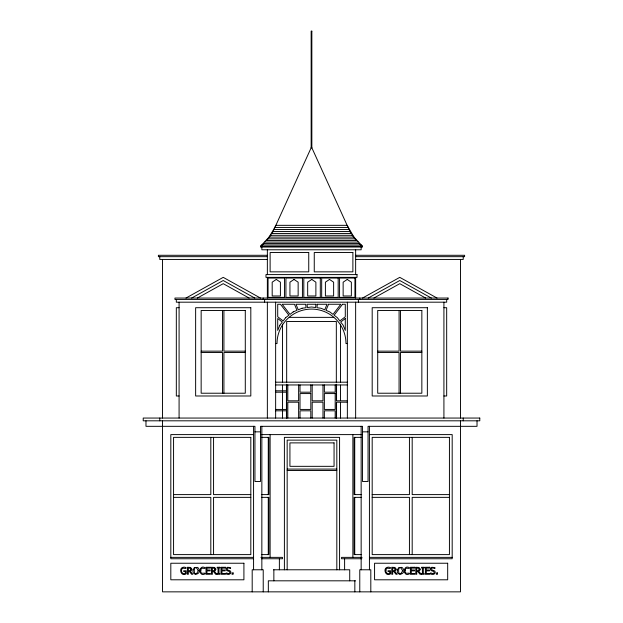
<?xml version="1.0" encoding="UTF-8"?>
<svg xmlns="http://www.w3.org/2000/svg" width="623" height="623" viewBox="0 0 623 623"><rect width="100%" height="100%" fill="white"/><g stroke="black" fill="none" stroke-linecap="round" stroke-linejoin="round"><path stroke-width="0.93" d="M272.259 233.259L311.5 147.012L350.741 233.259M274.868 227.442L275.872 225.331L347.128 225.331L353.965 237.098L362.539 246.326L362.539 247.02L260.461 247.02L260.461 246.326L269.035 237.098L274.868 227.442L348.132 227.442M266.66 240.634L271.137 234.731M264.222 243.429L260.461 246.326L362.539 246.326L358.778 243.429M185.981 298.051L223.221 277.36L260.461 298.051M191.658 298.051L223.221 280.514L254.784 298.051M197.343 298.051L223.221 283.675L249.107 298.051M362.539 298.051L399.779 277.36L437.019 298.051M368.216 298.051L399.779 280.514L431.342 298.051M373.893 298.051L399.779 283.675L425.657 298.051M273.809 229.498L349.192 229.498M272.695 231.491L350.305 231.491M271.527 233.43L351.473 233.43M270.304 235.299L352.696 235.299M269.035 237.098L353.965 237.098M267.711 238.827L355.289 238.827M266.348 240.486L356.652 240.486M264.939 242.067L358.061 242.067M263.49 243.562L359.51 243.562M261.995 244.987L361.005 244.987M267.36 255.29L158.39 255.29L158.39 256.668L267.36 256.668M355.64 255.29L464.61 255.29L464.61 256.668L355.64 256.668M267.36 259.433L159.776 259.433L159.776 256.668M355.64 259.433L463.224 259.433L463.224 256.668M179.081 307.707L176.325 307.707L176.325 395.987L179.081 395.987M443.919 307.707L446.675 307.707L446.675 395.987L443.919 395.987M289.29 317.364L333.71 317.364M275.639 343.569L277.017 343.569A34.483 34.483 0 0 1 311.5 309.086A34.483 34.483 0 0 1 345.983 343.569L347.361 343.569M201.151 351.154L222.536 351.154L222.536 310.464M245.291 351.154L223.914 351.154L223.914 310.464M377.709 351.154L399.086 351.154L399.086 310.464M421.849 351.154L400.464 351.154L400.464 310.464M201.151 352.532L222.536 352.532L222.536 393.222M245.291 352.532L223.914 352.532L223.914 393.222M377.709 352.532L399.086 352.532L399.07 393.222M421.849 352.532L400.464 352.532L400.464 393.222M275.639 382.187L347.361 382.187M275.639 384.952L347.361 384.952M275.639 390.816L286.44 390.816L286.44 384.952M275.639 392.194L286.44 392.194L286.44 409.436L275.639 409.436M347.361 400.815L336.56 400.815L336.56 384.952M347.361 402.193L336.56 402.193L336.56 418.056M275.639 410.814L286.44 410.814L286.44 418.056M254.947 431.848L260.461 431.848M362.539 431.848L368.053 431.848M253.569 434.605L170.811 434.605L170.811 558.745L253.569 558.745M260.928 434.605L362.072 434.605M369.431 434.605L452.189 434.605L452.189 558.745L369.431 558.745M261.372 437.362L268.887 437.362L268.887 494.607L261.372 494.607M361.628 437.362L354.113 437.362L354.113 494.607L361.628 494.607M287.164 469.088L336.817 469.088M287.164 470.466L336.817 470.466M173.568 494.607L210.808 494.607L210.808 437.362M250.812 494.607L213.564 494.607L213.564 437.362M372.188 494.607L409.436 494.607L409.436 437.362M449.432 494.607L412.192 494.607L412.192 437.362M173.568 497.364L210.808 497.364L210.808 554.61M250.812 497.364L213.564 497.364L213.564 554.61M261.372 497.364L268.887 497.364L268.887 554.61L261.372 554.61M361.628 497.364L354.113 497.364L354.113 554.61L361.628 554.61M372.188 497.364L409.436 497.364L409.436 554.61M449.432 497.364L412.192 497.364L412.192 554.61M170.811 557.367L253.569 557.367M260.928 557.367L282.46 557.367L282.46 558.745L261.496 558.745M362.072 557.367L341.56 557.367L341.56 558.745L361.87 558.745M369.431 557.367L452.189 557.367M273.528 569.78L349.721 569.78L349.721 580.815M355.64 580.815L268.334 580.815L268.334 591.85M351.863 234.731L356.34 240.634M477.023 420.813L477.023 426.327L368.053 426.327L368.053 481.501L362.539 481.501L362.539 426.327L260.461 426.327L260.461 481.501L254.947 481.501L254.947 426.327L145.977 426.327L145.977 420.813M463.224 418.056L463.224 420.813M460.467 259.433L460.467 418.056M460.467 420.813L460.467 591.85L162.533 591.85L162.533 420.813M446.675 299.429L446.675 302.186L176.325 302.186L176.325 299.429M443.919 302.186L443.919 418.056M370.81 591.85L370.81 569.78L359.775 569.78L359.775 591.85M369.431 426.327L369.431 569.78M361.153 246.326L361.153 249.776L261.847 249.776L261.847 246.326M361.153 426.327L361.153 569.78M359.775 298.051L359.775 299.429M358.396 299.429L358.396 302.186M355.64 249.776L355.64 274.603M355.64 277.36L355.64 298.051M355.64 302.186L355.64 418.056M354.837 580.815L354.837 591.85M354.728 437.362L354.728 494.607M354.728 497.364L354.728 554.61M352.883 434.605L352.883 557.367M347.361 302.186L347.361 418.056M344.605 558.745L344.605 569.78M340.47 324.139L340.47 382.234M340.47 385.139L340.47 400.628M340.47 402.559L340.47 418.056M339.574 569.78L339.574 437.362L284.399 437.362L284.399 569.78M336.817 569.78L336.817 440.126L287.164 440.126L287.164 569.78M336.327 382.327L336.327 321.499L286.673 321.499L286.673 382.327M336.327 384.259L336.327 400.675M336.327 402.606L336.327 418.056M335.182 384.952L335.182 392.194L324.373 392.194L324.373 384.952M335.182 418.056L335.182 410.814L324.373 410.814L324.373 418.056M322.994 384.952L322.994 400.815L312.193 400.815L312.193 384.952M322.994 418.056L322.994 402.193L312.193 402.193L312.193 418.056M310.807 384.952L310.807 392.194L300.006 392.194L300.006 384.952M310.807 418.056L310.807 410.814L300.006 410.814L300.006 418.056M298.627 384.952L298.627 400.815L287.818 400.815L287.818 384.952M298.627 418.056L298.627 402.193L287.818 402.193L287.818 418.056M286.673 384.259L286.673 418.056M282.531 324.139L282.531 382.234M282.531 385.139L282.531 418.056M279.377 558.745L279.377 569.78M275.639 302.186L275.639 418.056M273.855 569.78L273.855 580.815M270.117 434.605L270.117 557.367M268.272 437.362L268.272 494.607M268.272 497.364L268.272 554.61M267.36 249.776L267.36 274.603M267.36 277.36L267.36 298.051M267.36 302.186L267.36 418.056M264.604 299.429L264.604 302.186M263.225 298.051L263.225 299.429M263.225 591.85L263.225 569.78L252.19 569.78L252.19 591.85M261.847 426.327L261.847 569.78M253.569 426.327L253.569 569.78M179.081 302.186L179.081 418.056M162.533 259.433L162.533 418.056M159.776 418.056L159.776 420.813M198.239 570.785C192.951 581.843 192.974 559.703 198.239 570.785M402.583 570.785C397.295 581.843 397.326 559.703 402.583 570.785M181.581 570.146C180.974 572.358 183.146 574.484 185.319 573.394L185.319 571.579L183.692 571.579L183.692 570.761L186.238 570.761L186.238 573.822C181.028 577.466 177.913 567.312 183.917 567.148A4.501 4.501 0 0 1 185.74 567.537L186.207 567.748C186.705 569.975 181.418 566.105 181.581 570.146M200.84 570.146C199.633 575.691 205.528 571.727 205.154 573.814C198.371 577.77 198.394 563.831 205.154 567.74C205.699 569.92 200.606 566.151 200.84 570.146M385.925 570.146C385.326 572.358 387.498 574.484 389.663 573.394L389.663 571.579L388.043 571.579L388.043 570.761L390.59 570.761L390.59 573.822C385.372 577.466 382.257 567.312 388.261 567.148A4.501 4.501 0 0 1 390.091 567.537L390.559 567.748C391.049 569.975 385.769 566.105 385.925 570.146M405.191 570.146C403.984 575.691 409.879 571.727 409.506 573.814C402.723 577.77 402.738 563.831 409.506 567.74C410.051 569.92 404.958 566.151 405.191 570.146M193.052 569.952C191.604 576.867 202.311 574.437 198.721 568.597A2.687 2.687 0 0 0 197.39 567.382L194.29 567.67L193.052 569.952M397.404 569.952C395.955 576.867 406.663 574.437 403.065 568.597A2.687 2.687 0 0 0 401.742 567.382L398.642 567.67L397.404 569.952M226.188 568.744C225.316 571.75 230.417 570.318 229.801 572.919C228.859 575.278 225.534 571.182 226.094 573.869C227.683 574.85 230.798 574.663 230.868 572.296C231.149 569.702 226.601 571.12 227.216 568.612C228.08 566.463 231.226 570.146 230.596 567.6L227.566 567.288A2.235 2.235 0 0 0 226.523 568.028L226.188 568.744M430.54 568.744C429.668 571.75 434.768 570.318 434.145 572.919C433.211 575.278 429.792 571.159 430.446 573.869C432.035 574.85 435.15 574.663 435.22 572.296C435.5 569.702 430.952 571.12 431.568 568.612C432.432 566.463 435.578 570.146 434.947 567.6L431.918 567.288A2.235 2.235 0 0 0 430.867 568.028L430.54 568.744M315.978 304.258L315.55 307.536L311.5 306.999L307.451 307.536L307.022 304.258L315.978 304.258M317.372 304.258L316.92 307.715L320.962 308.245L324.739 309.81L327.036 304.258L317.372 304.258M191.806 569.181L191.417 570.466L190.35 571.236L192.842 574.289L191.635 574.289L189.408 571.501L188.348 571.501L188.348 574.289L187.414 574.289L187.414 567.273L190.63 567.452L191.806 569.181M215.831 569.181L215.441 570.466L214.374 571.236L216.874 574.289L215.659 574.289L213.44 571.501L212.373 571.501L212.373 574.289L211.438 574.289L211.438 567.273L214.655 567.452L215.831 569.181M396.15 569.181L395.761 570.466L394.694 571.236L397.194 574.289L395.987 574.289L393.759 571.501L392.692 571.501L392.692 574.289L391.758 574.289L391.758 567.273L394.982 567.452L396.15 569.181M420.182 569.181L419.793 570.466L418.726 571.236L421.218 574.289L420.011 574.289L417.784 571.501L416.725 571.501L416.725 574.289L415.79 574.289L415.79 567.273L419.006 567.452L420.182 569.181M190.825 569.251L190.186 570.543L188.348 570.723L188.348 568.075L190.389 568.316L190.825 569.251M214.857 569.251L214.211 570.543L212.373 570.723L212.373 568.075L214.413 568.316L214.857 569.251M395.177 569.251L394.53 570.543L392.692 570.723L392.692 568.075L394.733 568.316L395.177 569.251M419.201 569.251L418.563 570.543L416.725 570.723L416.725 568.075L418.765 568.316L419.201 569.251M279.828 325.284L277.71 330.408L277.71 318.509L282.312 322.044L279.828 325.284M328.531 304.258L326.016 310.34L329.785 311.897L333.025 314.381L340.797 304.258L328.531 304.258M285.638 317.707L283.154 320.954L277.71 316.772L277.71 304.258L280.467 304.258L288.877 315.222L285.638 317.707M342.533 304.258L334.123 315.222L337.362 317.707L339.846 320.954L345.29 316.772L345.29 304.258L342.533 304.258M293.215 311.897L289.975 314.381L282.203 304.258L294.469 304.258L296.984 310.34L293.215 311.897M345.29 318.509L340.688 322.044L343.172 325.284L345.29 330.408L345.29 318.509M276.3 279.431L272.189 282.188L272.189 295.98L280.412 295.98L280.412 282.188L276.3 279.431M294.04 279.431L289.929 282.188L289.929 295.98L298.144 295.98L298.144 282.188L294.04 279.431M311.773 279.431L307.669 282.188L307.669 295.98L315.884 295.98L315.884 282.188L311.773 279.431M329.512 279.431L325.401 282.188L325.401 295.98L333.624 295.98L333.624 282.188L329.512 279.431M347.252 279.431L343.141 282.188L343.141 295.98L351.364 295.98L351.364 282.188L347.252 279.431M302.038 308.245L298.261 309.81L295.964 304.258L305.628 304.258L306.08 307.715L302.038 308.245M311.843 31.15L311.157 31.15L311.157 147.776L311.843 147.776L311.843 31.15M308.743 252.533L270.117 252.533L270.117 271.846L308.743 271.846L308.743 252.533M352.883 252.533L314.257 252.533L314.257 271.846L352.883 271.846L352.883 252.533M357.018 274.603L265.982 274.603L265.982 277.36L357.018 277.36L357.018 274.603M284.547 278.053L268.054 278.053L268.054 297.366L284.547 297.366L284.547 278.053M302.428 278.053L285.926 278.053L285.926 297.366L302.428 297.366L302.428 278.053M320.3 278.053L303.806 278.053L303.806 297.366L320.3 297.366L320.3 278.053M338.18 278.053L321.678 278.053L321.678 297.366L338.18 297.366L338.18 278.053M354.946 278.053L339.558 278.053L339.558 297.366L354.946 297.366L354.946 278.053M448.054 298.051L174.946 298.051L174.946 299.429L448.054 299.429L448.054 298.051M250.812 307.707L195.638 307.707L195.638 395.987L250.812 395.987L250.812 307.707M427.362 307.707L372.188 307.707L372.188 395.987L427.362 395.987L427.362 307.707M245.291 310.464L201.151 310.464L201.151 393.222L245.291 393.222L245.291 310.464M421.849 310.464L377.709 310.464L377.709 393.222L421.849 393.222L421.849 310.464M310.807 393.572L300.006 393.572L300.006 409.436L310.807 409.436L310.807 393.572M335.182 393.572L324.373 393.572L324.373 409.436L335.182 409.436L335.182 393.572M479.78 418.056L143.22 418.056L143.22 420.813L479.78 420.813L479.78 418.056M250.812 437.362L173.568 437.362L173.568 554.61L250.812 554.61L250.812 437.362M449.432 437.362L372.188 437.362L372.188 554.61L449.432 554.61L449.432 437.362M334.06 442.883L289.921 442.883L289.921 466.331L334.06 466.331L334.06 442.883M243.912 563.239L170.811 563.239L170.811 579.795L243.912 579.795L243.912 563.239M447.68 563.239L374.571 563.239L374.571 579.795L447.68 579.795L447.68 563.239M210.41 567.273L206.026 567.273L206.026 574.289L210.41 574.289L210.41 573.464L206.961 573.464L206.961 570.855L210.177 570.855L210.177 570.029L206.961 570.029L206.961 568.106L210.41 568.106L210.41 567.273M219.88 567.273L217.154 567.273L217.154 567.989L218.05 567.989L218.05 573.573L217.154 573.573L217.154 574.289L219.88 574.289L219.88 573.573L218.984 573.573L218.984 567.989L219.88 567.989L219.88 567.273M225.417 567.273L221.033 567.273L221.033 574.289L225.417 574.289L225.417 573.464L221.959 573.464L221.959 570.855L225.183 570.855L225.183 570.029L221.959 570.029L221.959 568.106L225.417 568.106L225.417 567.273M414.762 567.273L410.378 567.273L410.378 574.289L414.762 574.289L414.762 573.464L411.305 573.464L411.305 570.855L414.529 570.855L414.529 570.029L411.305 570.029L411.305 568.106L414.762 568.106L414.762 567.273M424.232 567.273L421.506 567.273L421.506 567.989L422.402 567.989L422.402 573.573L421.506 573.573L421.506 574.289L424.232 574.289L424.232 573.573L423.336 573.573L423.336 567.989L424.232 567.989L424.232 567.273M429.769 567.273L425.377 567.273L425.377 574.289L429.769 574.289L429.769 573.464L426.311 573.464L426.311 570.855L429.527 570.855L429.527 570.029L426.311 570.029L426.311 568.106L429.769 568.106L429.769 567.273M233.127 572.95L232.005 572.95L232.005 574.289L233.127 574.289L233.127 572.95M437.478 572.95L436.349 572.95L436.349 574.289L437.478 574.289L437.478 572.95"/></g></svg>
